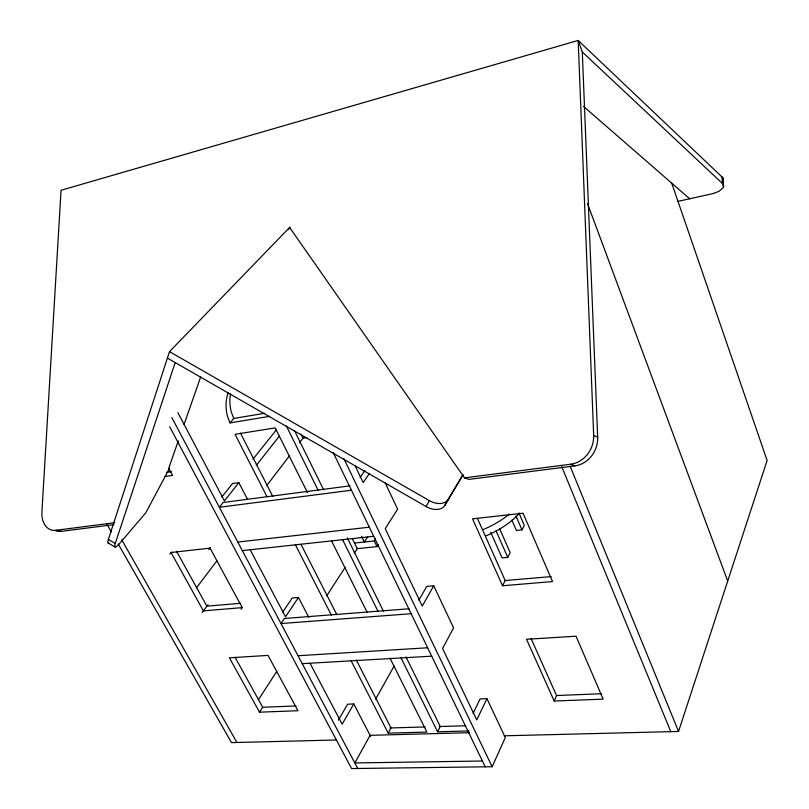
<?xml version="1.0" encoding="UTF-8"?>
<svg xmlns="http://www.w3.org/2000/svg" width="809" height="809" viewBox="0 0 809 809"><rect width="100%" height="100%" fill="white"/><g stroke="black" fill="none" stroke-linecap="round" stroke-linejoin="round"><path stroke-width="1.21" d="M677.355 201.492L712.962 193.614L719.11 191.278L723.509 187.334L722.781 177.687L578.182 40.45L61.059 190.267L41.937 511.612A20.801 14.562 -75.2 0 0 55.912 530.279L61.353 531.341L113.857 524.647M108.902 543.001A13.389 2.639 -58.4 0 1 108.376 539.421L169.506 351.652L289.986 227.056M504.31 735.806L678.549 731.457L767.124 460.452L671.723 183.147M108.376 539.421L115.262 543.476L175.179 362.574M178.263 440.976L168.717 468.269L172.56 475.389L165.117 476.481M184.078 424.371L200.683 376.913M554.185 701.019L526.528 639.292L576.038 636.198L603.15 699.158L554.185 701.019L556.531 695.528L531.068 638.503M169.678 426.768L351.591 768.55L492.145 766.74L505.301 737.586L486.947 698.652L480.091 698.925L473.073 713.447M486.947 698.652L476.774 719.929L442.584 648.515L453.566 627.855L433.735 585.797L426.758 586.394L418.85 600.227M469.058 730.931L437.608 731.791L440.268 726.502L405.976 656.918M502.531 585.756L472.547 518.852L523.069 513.219L552.507 581.56L502.531 585.756L505.19 580.538L477.452 518.417M490.709 532.292L502.086 557.897L507.749 557.35L510.186 552.638L499.537 528.479M511.905 520.136L516.405 530.461L521.967 529.875L524.293 525.375L518.903 512.896M167.402 358.104L426.161 506.576L429.346 500.609A15.149 10.295 28.4 0 0 448.226 499.264L462.94 474.6M390.019 658.192L426.859 732.084L388.199 733.136L390.99 727.948L356.304 660.013M288.409 229.655L289.622 227.44L464.518 477.846L468.987 479.383L574.825 465.883A25.959 23.056 -65.8 0 0 597.679 437.214L582.298 51.988L578.182 40.45L593.675 435.394A26.1 23.127 -65.9 0 1 570.719 464.224L464.518 477.846M169.546 468.219L145.842 512.724L119.429 543.719A13.389 2.569 -58.4 0 1 115.262 543.476M426.161 506.576A15.088 10.305 28.4 0 0 445.001 505.2L448.226 499.264M375.578 699.168L394.114 666.141M433.735 585.797L422.268 606.062L385.226 528.681L397.613 509.185L385.256 482.973M338.395 720.131L347.627 704.204L353.786 703.961L342.146 724.176L310.1 663.41M445.001 505.2L462.92 475.126M352.289 538.531L357.275 548.664L376.994 546.601L378.319 544.518M354.514 543.051L374.254 540.938L375.578 538.855M259.527 712.183L297.924 710.727L268.032 655.401L229.402 657.818L259.527 712.183L262.682 707.278L296.043 705.944M367.691 536.812L364.343 542L361.572 536.327M258.324 699.856L276.759 671.44M326.674 595.879L345.231 567.24M354.17 553.447L357.608 548.148M308.775 617.287L298.481 597.467L285.526 616.792L250.102 549.594M282.654 612.211L292.241 598.003L298.481 597.467M369.308 473.599L363.17 482.609L355.05 465.64M360.106 477.563L364.91 470.575M241.082 609.217L242.488 607.235M202.22 612.453L208.014 604.616M196.395 587.89L216.883 560.88M266.616 485.713L289.531 455.76M299.461 442.776L304.053 436.789M208.874 549.695L210.37 547.764M256.241 465.438L279.58 435.839M247.402 499.113L238.857 482.66L224.417 500.892L177.899 412.651M221.858 496.938L232.537 483.539L238.857 482.66M253.025 459.148L276.496 429.66M169.809 554.034L171.336 552.132M228.199 392.689A58.117 41.795 38.3 0 0 227.44 416.2L229.989 422.905L233.75 418.455L264.735 413.268M229.989 422.905L269.751 416.322M306.611 437.608L302.991 438.165L301.009 434.14M166.472 472.405L171.427 471.667M349.882 485.865L223.163 502.48L219.36 507.273L351.419 490.214M55.912 530.279L114.767 522.725M237.795 542.05L369.308 527.195M242.336 550.616L373.718 536.306M240.597 603.281L206.861 606.184L176.524 551.232M505.19 580.538L551.263 576.584M409.152 608.773L284.394 618.481L280.996 623.557L411.154 613.707M298.046 655.735L427.637 647.776M302.253 663.663L431.693 656.17M556.531 695.528L601.583 693.728M389.928 727.979L425.271 726.937M439.166 726.533L465.671 725.754M469.372 732.691L370.077 735.33L354.868 762.948L482.407 761.006M336.564 739.992L231.485 742.622L118.185 543.941M570.719 464.224L574.825 465.883M593.675 435.394L597.679 437.214M169.506 351.652L429.346 500.609M108.113 542.95L114.959 546.985M583.511 106.394L689.693 198.781M582.298 51.988L722.417 183.461L723.772 186.313M106.919 524.192L111.298 531.867M121.704 539.724L236.926 742.49M235.116 657.353L262.682 707.278M171.821 417.575L357.79 768.469M353.786 703.961L370.593 736.332M266.99 496.625L235.055 434.312L275.202 427.88L307.531 492.721M351.025 660.599L388.199 733.136M240.485 433.159L272.785 496.413M295.305 544.558L331.387 615.133M300.938 544.245L336.807 614.658M331.366 540.543L367.225 612.474M286.396 426.08L318.089 490.143M342.419 539.34L378.167 611.624M400.89 657.555L437.608 731.791M294.405 430.499L323.681 489.9M347.314 537.864L383.405 611.098M333.116 452.362L485.228 766.831M374.254 540.938L376.994 546.601M343.896 458.663L492.145 766.74M496.018 530.825L507.749 557.35M516.051 516.233L521.967 529.875M561.749 466.692L670.792 731.649M570.133 466.217L678.549 731.457M233.75 418.455L231.222 411.761A57.864 41.755 38.3 0 1 230.514 393.73M587.516 203.595L727.706 581.064M723.236 178.658L723.509 187.334M722.781 177.687L723.226 184.361M721.982 176.777L722.417 183.461M61.353 531.341A20.71 14.542 -75.2 0 1 55.568 530.613M519.034 513.644A52.888 25.524 -23.9 0 1 486.078 535.801M509.346 514.049A53 25.352 -23.9 0 1 483.266 529.511M210.077 548.148L171.033 552.507L203.393 610.886L242.215 607.62L210.077 548.148"/></g></svg>
